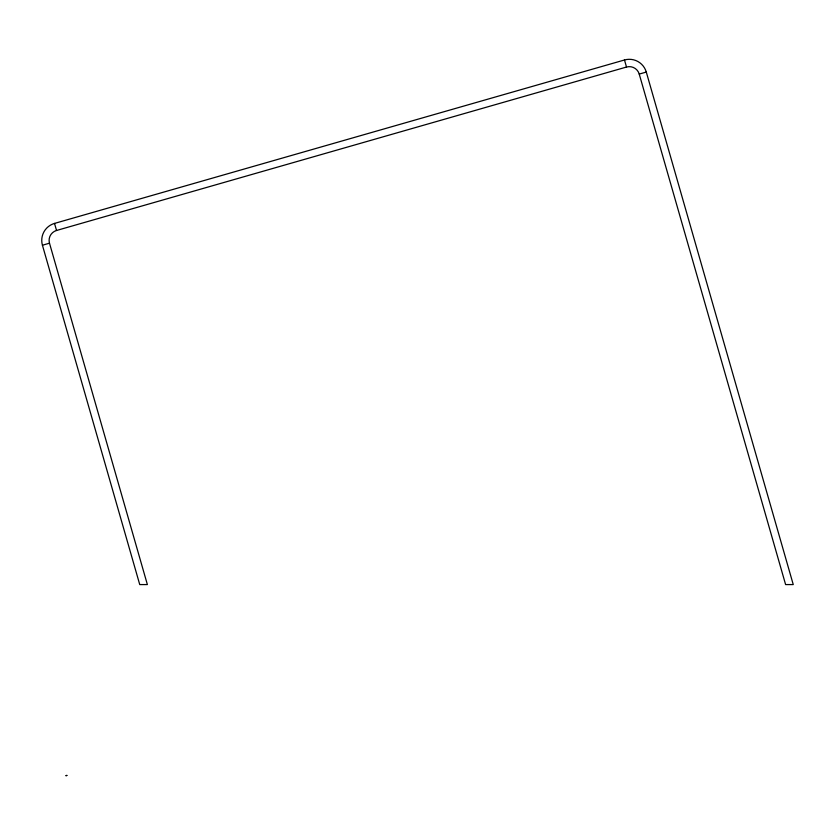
<?xml version="1.0" encoding="UTF-8"?>
<svg xmlns="http://www.w3.org/2000/svg" width="835" height="835" viewBox="0 0 835 835"><rect width="100%" height="100%" fill="white"/><g stroke="black" fill="none" stroke-linecap="round" stroke-linejoin="round"><path stroke-width="1.25" d="M626.511 67.04L56.54 230.481A10.281 10.281 0 0 0 49.495 243.194L147.377 584.573L139.737 584.573L42.428 245.219A17.629 17.629 0 0 1 54.515 223.415L624.486 59.984A17.629 17.629 0 0 1 646.29 72.061L793.25 584.573L785.61 584.573L639.234 74.085A10.281 10.281 0 0 0 626.511 67.04L624.486 59.984M42.428 245.219L49.495 243.194M639.234 74.085L646.29 72.061M66.028 775.663L66.863 775.423M66.038 775.705L66.883 775.391M54.515 223.415L56.54 230.481"/></g></svg>
